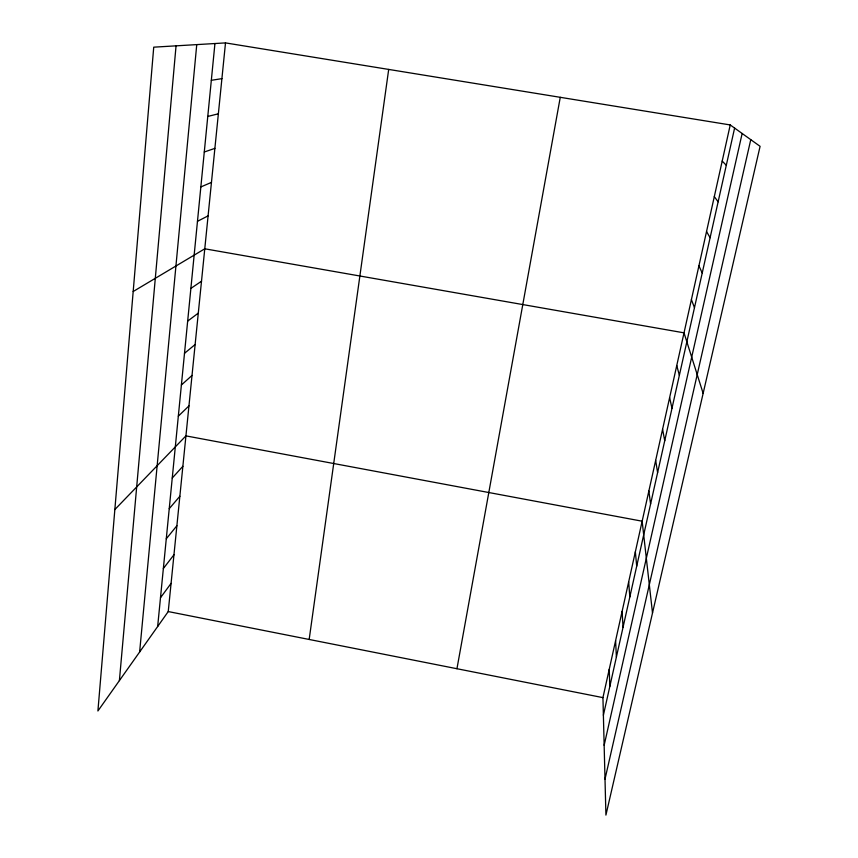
<?xml version="1.0" encoding="UTF-8"?>
<svg xmlns="http://www.w3.org/2000/svg" width="858" height="858" viewBox="0 0 858 858"><rect width="100%" height="100%" fill="white"/><g stroke="black" fill="none" stroke-linecap="round" stroke-linejoin="round"><path stroke-width="1.29" d="M119.391 680.609L176.051 45.839M139.629 652.005L196.75 44.605M157.657 626.522L214.94 43.533M225.504 42.9L153.732 47.169L97.909 710.971L168.243 611.561L225.504 42.9L730.233 124.946L760.091 146.332L605.92 815.1L602.938 697.629L730.233 124.946M309.17 639.467L388.695 69.423M456.949 668.725L560.263 97.319M603.389 715.24L734.609 128.078M604.15 745.291L742.149 133.483M605.008 779.118L750.771 139.65M160.489 597.747L171.074 583.386M163.352 568.522L173.959 554.783M166.27 538.824L176.887 525.74M169.241 508.676L179.858 496.256M172.243 478.035L182.872 466.302M114.843 509.566L185.929 435.885L642.149 521.203L652.509 612.998M178.325 416.194L188.953 405.898M181.392 385.006L192.02 375.45M184.502 353.314L195.131 344.53M187.666 321.117L198.295 313.116M190.884 288.395L201.512 281.209M133.183 291.516L204.772 248.799L684.019 332.84L703.142 393.393M197.469 221.321L208.086 215.862M200.847 186.947L211.454 182.389M204.279 152.005L214.886 148.37M207.775 116.452L218.361 113.792M211.325 80.309L221.911 78.646M168.243 611.561L602.938 697.629M722.2 161.079L726.297 165.262M714.306 196.6L718.125 201.802M706.542 231.521L710.102 237.709M698.905 265.851L702.219 272.994M691.409 299.624L694.465 307.679M676.758 365.508L679.354 375.311M669.615 397.651L671.986 408.279M662.58 429.29L664.736 440.712M655.662 460.414L657.603 472.608M648.852 491.044L650.589 503.989M635.36 551.78L636.7 566.162M628.667 581.874L629.815 596.954M622.082 611.497L623.047 627.241M615.604 640.658L616.387 657.046M609.223 669.369L609.834 686.379"/></g></svg>
